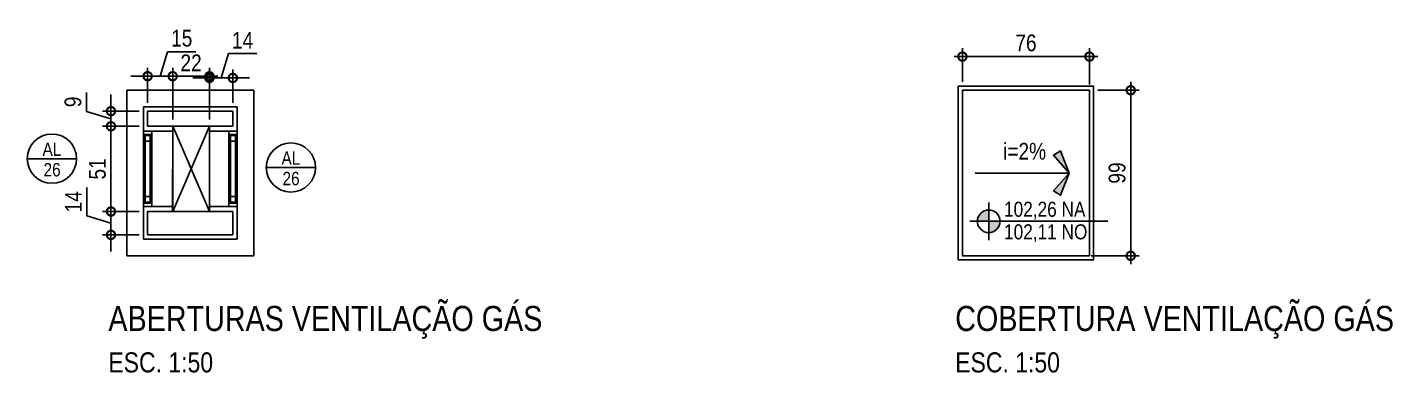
# Model space of a CAD drawing. Header units: metres. Extents: x -38 to 570, y -75 to 184.
# Drawn here: x -5.89 to 2.28, y -56.07 to -54.01 of the extents above; entities that cross this region are included whole.
import ezdxf
from ezdxf.enums import TextEntityAlignment as Align

# ---------------------------------------------------------------- set-up
doc = ezdxf.new("R2010")
doc.units = ezdxf.units.M
doc.linetypes.add('DASHEDX2', pattern=[1.5, 1, -0.5])
for name, color, linetype in [('ARQ-ALV ACAB', 4, 'Continuous'), ('ARQ-ALV OSSO', 5, 'Continuous'), ('ARQ-AUX', 7, 'Continuous'), ('ARQ-AUX1', 1, 'Continuous'), ('ARQ-AUX2', 2, 'Continuous'), ('ARQ-CAX @ 1', 1, 'Continuous'), ('ARQ-DIM', 2, 'Continuous'), ('ARQ-PRJ', 7, 'DASHEDX2'), ('ARQ-SIM', 1, 'Continuous'), ('ARQ-TXT', 2, 'Continuous')]:
    doc.layers.add(name, color=color, linetype=linetype)
doc.styles.add('Adesa', font='ARIALN.TTF')
doc.dimstyles.new('ADESA 1-0050', dxfattribs={"dimtxt": 0.1, "dimasz": 0.1, "dimexe": 0.05, "dimexo": 0.05, "dimgap": 0.03, "dimtad": 1, "dimdec": 1, "dimlfac": 100, "dimzin": 12, "dimtxsty": 'Adesa', "dimblk": 'DOTSMALL', "dimcen": 1, "dimdle": 0.05, "dimclrd": 1, "dimclre": 1, "dimclrt": 256, "dimazin": 3, "dimtm": 1e-09, "dimtfac": 1, "dimtdec": 1, "dimtmove": 1, "dimatfit": 0, "dimldrblk": 'DOTSMALL', "dimfxl": 0.8, "dimtvp": 2, "dimtolj": 1, "dimtzin": 0, "dimarcsym": 0})

# ---------------------------------------------------------------- blocks, each defined once
blk = doc.blocks.new('*U822')
at = {"color": 0, "linetype": 'ByBlock', "ltscale": 0.5}
for points in [[(0.02, -0.045), (0.02, -0.045), (0.02, -0.045), (0.02, -0.045), (0.02, -0.045), (0.02, -0.045), (0.02, -0.045), (0.02, -0.045), (0.02, -0.045), (0.03, -0.045), (0.03, -0.05), (0, -0.05), (0, 0), (0.03, 0), (0.03, -0.005), (0.02, -0.005), (0.02, -0.045)], [(0.43, -0.045), (0.43, -0.045), (0.43, -0.045), (0.43, -0.045), (0.43, -0.045), (0.43, -0.045), (0.43, -0.045), (0.43, -0.045), (0.43, -0.045), (0.42, -0.045), (0.42, -0.05), (0.45, -0.05), (0.45, 0), (0.42, 0), (0.42, -0.005), (0.43, -0.005), (0.43, -0.045)], [(0.025, -0.01), (0.06, -0.01), (0.06, -0.04), (0.025, -0.04)], [(0.425, -0.01), (0.39, -0.01), (0.39, -0.04), (0.425, -0.04)]]:
    blk.add_lwpolyline(points, close=True, dxfattribs=at)
at = {"color": 8, "linetype": 'ByBlock', "ltscale": 0.5}
for points in [[(0.42, 0), (0.03, 0)], [(0.42, -0.05), (0.03, -0.05)]]:
    blk.add_lwpolyline(points, dxfattribs=at)
at = {"color": 7, "linetype": 'ByBlock', "ltscale": 0.5}
blk.add_lwpolyline([(0.39, -0.01), (0.39, -0.04), (0.06, -0.04), (0.06, -0.01)], close=True, dxfattribs=at)
blk = doc.blocks.new('*U820')
at = {"color": 0, "linetype": 'ByBlock', "ltscale": 0.5}
for points in [[(0.02, -0.045), (0.02, -0.045), (0.02, -0.045), (0.02, -0.045), (0.02, -0.045), (0.02, -0.045), (0.02, -0.045), (0.02, -0.045), (0.02, -0.045), (0.03, -0.045), (0.03, -0.05), (0, -0.05), (0, 0), (0.03, 0), (0.03, -0.005), (0.02, -0.005), (0.02, -0.045)], [(0.43, -0.045), (0.43, -0.045), (0.43, -0.045), (0.43, -0.045), (0.43, -0.045), (0.43, -0.045), (0.43, -0.045), (0.43, -0.045), (0.43, -0.045), (0.42, -0.045), (0.42, -0.05), (0.45, -0.05), (0.45, 0), (0.42, 0), (0.42, -0.005), (0.43, -0.005), (0.43, -0.045)], [(0.025, -0.01), (0.06, -0.01), (0.06, -0.04), (0.025, -0.04)], [(0.425, -0.01), (0.39, -0.01), (0.39, -0.04), (0.425, -0.04)]]:
    blk.add_lwpolyline(points, close=True, dxfattribs=at)
at = {"color": 8, "linetype": 'ByBlock', "ltscale": 0.5}
for points in [[(0.42, 0), (0.03, 0)], [(0.42, -0.05), (0.03, -0.05)]]:
    blk.add_lwpolyline(points, dxfattribs=at)
at = {"color": 7, "linetype": 'ByBlock', "ltscale": 0.5}
blk.add_lwpolyline([(0.39, -0.01), (0.39, -0.04), (0.06, -0.04), (0.06, -0.01)], close=True, dxfattribs=at)
blk = doc.blocks.new('COBERTURA')
at = {"layer": 'ARQ-ALV ACAB'}
for p, q in [((-5.195, -54.4847, 0), (-4.635, -54.4847, 0)), ((-5.195, -55.2752, 0), (-4.635, -55.2752, 0))]:
    blk.add_line(p, q, dxfattribs=at)
at = {"layer": 'ARQ-ALV ACAB', "elevation": 0}
blk.add_lwpolyline([(-0.32, -54.3597), (0.49, -54.3597), (0.49, -55.4002), (-0.32, -55.4002)], close=True, dxfattribs=at)
for points in [[(-5.195, -54.6303), (-5.195, -54.4847)], [(-4.635, -54.6303), (-4.635, -54.4847)], [(-5.02, -54.5997), (-5.02, -54.6303), (-5.195, -54.6303)], [(-4.8, -54.5997), (-4.8, -54.6303), (-4.635, -54.6303)], [(-5.02, -55.1103), (-5.02, -55.0803), (-5.195, -55.0803)], [(-5.195, -55.0803), (-5.195, -55.2752)], [(-4.8, -55.1103), (-4.8, -55.0803), (-4.635, -55.0803)], [(-4.635, -55.2752), (-4.635, -55.0803)]]:
    blk.add_lwpolyline(points, dxfattribs=at)
at = {"layer": 'ARQ-ALV OSSO'}
for p, q in [((-5.17, -54.5097, 0), (-4.66, -54.5097, 0)), ((-5.17, -54.5105, 0), (-4.6598, -54.5097)), ((-5.02, -54.5103, 0), (-4.6598, -54.5097)), ((-5.17, -54.5997, 0), (-4.66, -54.5997, 0)), ((-5.17, -54.5997, 0), (-4.8, -54.5997, 0)), ((-5.0199, -54.6003, 0), (-5.0202, -55.1103, 0)), ((-5.0199, -54.6003, 0), (-4.7998, -54.6, 0)), ((-4.6598, -54.5997), (-4.6597, -54.5997)), ((-5.17, -55.1102, 0), (-4.66, -55.1102, 0)), ((-4.66, -55.1103, 0), (-5.17, -55.1103, 0)), ((-5.1702, -55.1604, 0), (-5.17, -55.1604, 0)), ((-5.17, -55.2504, 0), (-4.6598, -55.2496, 0)), ((-5.17, -55.2504, 0), (-4.6598, -55.2496, 0)), ((-5.17, -55.2502, 0), (-4.66, -55.2502, 0))]:
    blk.add_line(p, q, dxfattribs=at)
at = {"layer": 'ARQ-ALV OSSO', "elevation": 0}
for points in [[(-5.17, -54.5097), (-5.17, -54.5997)], [(-4.66, -54.5997), (-4.66, -54.5097)], [(-4.8, -54.5997), (-4.8, -54.5997)], [(-4.8, -55.1103), (-4.8, -55.1102)], [(-4.66, -55.2502), (-4.66, -55.1102)]]:
    blk.add_lwpolyline(points, dxfattribs=at)
at = {"layer": 'ARQ-ALV OSSO'}
for points in [[(-4.7998, -55.1103), (-4.7998, -54.5997)], [(-4.7998, -55.1097), (-4.7998, -54.6097)], [(-5.17, -55.1103), (-5.17, -55.2502)]]:
    blk.add_lwpolyline(points, dxfattribs=at)
at = {"layer": 'ARQ-AUX'}
for p, q in [((-5.02, -54.5997, 0), (-5.02, -55.1103, 0)), ((-4.8, -54.5997, 0), (-4.8, -55.1103, 0))]:
    blk.add_line(p, q, dxfattribs=at)
at = {"layer": 'ARQ-AUX1', "elevation": 0}
for points in [[(-5.02, -54.5997), (-4.8, -55.1103)], [(-5.02, -55.1103), (-4.8, -54.5997)]]:
    blk.add_lwpolyline(points, dxfattribs=at)
at = {"layer": 'ARQ-AUX2', "elevation": 0}
blk.add_lwpolyline([(-0.295, -54.3847), (0.465, -54.3847), (0.465, -55.3752), (-0.295, -55.3752)], close=True, dxfattribs=at)
at = {"layer": 'ARQ-PRJ', "elevation": 0}
blk.add_lwpolyline([(-5.295, -54.3847), (-4.535, -54.3847), (-4.535, -55.3752), (-5.295, -55.3752)], close=True, dxfattribs=at)
at = {"layer": 'ARQ-CAX @ 1', "xscale": -1, "rotation": 270}
blk.add_blockref('*U822', (-5.145, -55.0803, 0), dxfattribs=at)
at = {"layer": 'ARQ-CAX @ 1', "rotation": 90.00000000000001}
blk.add_blockref('*U820', (-4.685, -55.0803, 0), dxfattribs=at)
blk = doc.blocks.new('TIPO COTA$0$Chamada_planta')
at = {"layer": 'ARQ-SIM'}
blk.add_line((-0.983, 0), (0.983, 0), dxfattribs=at)
blk.add_circle((0, 0), 0.983, dxfattribs=at)
at = {"layer": 'ARQ-SIM', "color": 2, "style": 'Adesa'}
for tag, p in [('NUMERO', (0, 0.234)), ('C.D.', (0, -0.272))]:
    blk.add_attdef(tag, text='', height=0.5, dxfattribs=at).set_placement(p, align=Align.MIDDLE_CENTER)
blk = doc.blocks.new('_DotSmall')
at = {"color": 0, "linetype": 'ByBlock', "const_width": 0.5}
blk.add_lwpolyline([(-0.0625, 0, 1), (0.0625, 0, 1)], format="xyb", close=True, dxfattribs=at)
blk = doc.blocks.new('*D352')
at = {"layer": 'ARQ-DIM', "color": 1, "lineweight": -2, "transparency": 16777216}
for p, q in [((-5.07, -54.3008), (-4.75, -54.3008)), ((-5.02, -54.5603), (-5.02, -54.2508)), ((-4.8, -54.5603), (-4.8, -54.2508))]:
    blk.add_line(p, q, dxfattribs=at)
at = {"layer": 'Defpoints', "color": 0, "transparency": 16777216}
for p in [(-4.8, -54.3008), (-5.02, -54.6103, 0), (-4.8, -54.6103, 0)]:
    blk.add_point(p, dxfattribs=at)
at = {"layer": 'ARQ-DIM', "color": 1, "lineweight": -2, "transparency": 16777216, "xscale": 0.1, "yscale": 0.1, "zscale": 0.1, "rotation": 180}
blk.add_blockref('_DotSmall', (-5.02, -54.3008), dxfattribs=at)
at = {"layer": 'ARQ-DIM', "color": 1, "lineweight": -2, "transparency": 16777216, "xscale": 0.1, "yscale": 0.1, "zscale": 0.1}
blk.add_blockref('_DotSmall', (-4.8, -54.3008), dxfattribs=at)
at = {"layer": 'ARQ-DIM', "transparency": 16777216, "insert": (-4.91, -54.2206), "char_height": 0.1, "attachment_point": 5, "style": 'Adesa'}
blk.add_mtext('\\A1;22', dxfattribs=at)
blk = doc.blocks.new('*D353')
at = {"layer": 'ARQ-DIM', "color": 1, "lineweight": -2, "transparency": 16777216}
for p, q in [((-4.73, -54.3109), (-4.6864, -54.1657)), ((-4.6864, -54.1657), (-4.517, -54.1657)), ((-4.8, -54.3109), (-4.9, -54.3109)), ((-4.8, -54.4203), (-4.8, -54.2609)), ((-4.66, -54.3109), (-4.8, -54.3109)), ((-4.66, -54.3109), (-4.8, -54.3109)), ((-4.66, -54.4597), (-4.66, -54.2609)), ((-4.66, -54.3109), (-4.56, -54.3109))]:
    blk.add_line(p, q, dxfattribs=at)
at = {"layer": 'Defpoints', "color": 0, "transparency": 16777216}
for p in [(-4.8, -54.3109), (-4.8, -54.4703), (-4.66, -54.5097, 0)]:
    blk.add_point(p, dxfattribs=at)
at = {"layer": 'ARQ-DIM', "color": 1, "lineweight": -2, "transparency": 16777216, "xscale": 0.1, "yscale": 0.1, "zscale": 0.1}
blk.add_blockref('_DotSmall', (-4.8, -54.3109), dxfattribs=at)
at = {"layer": 'ARQ-DIM', "color": 1, "lineweight": -2, "transparency": 16777216, "xscale": 0.1, "yscale": 0.1, "zscale": 0.1, "rotation": 180}
blk.add_blockref('_DotSmall', (-4.66, -54.3109), dxfattribs=at)
at = {"layer": 'ARQ-DIM', "transparency": 16777216, "insert": (-4.6017, -54.0854), "char_height": 0.1, "attachment_point": 5, "style": 'Adesa'}
blk.add_mtext('\\A1;14', dxfattribs=at)
blk = doc.blocks.new('*D354')
at = {"layer": 'ARQ-DIM', "color": 1, "lineweight": -2, "transparency": 16777216}
for p, q in [((-5.095, -54.3008), (-5.0512, -54.1547)), ((-5.0512, -54.1547), (-4.8808, -54.1547)), ((-5.17, -54.3008), (-5.27, -54.3008)), ((-5.17, -54.4597), (-5.17, -54.2508)), ((-5.17, -54.3008), (-5.02, -54.3008)), ((-5.17, -54.3008), (-5.02, -54.3008)), ((-5.02, -54.4203), (-5.02, -54.2508)), ((-5.02, -54.3008), (-4.92, -54.3008))]:
    blk.add_line(p, q, dxfattribs=at)
at = {"layer": 'Defpoints', "color": 0, "transparency": 16777216}
for p in [(-5.02, -54.3008), (-5.02, -54.4703), (-5.17, -54.5097, 0)]:
    blk.add_point(p, dxfattribs=at)
at = {"layer": 'ARQ-DIM', "color": 1, "lineweight": -2, "transparency": 16777216, "xscale": 0.1, "yscale": 0.1, "zscale": 0.1}
blk.add_blockref('_DotSmall', (-5.17, -54.3008), dxfattribs=at)
at = {"layer": 'ARQ-DIM', "color": 1, "lineweight": -2, "transparency": 16777216, "xscale": 0.1, "yscale": 0.1, "zscale": 0.1, "rotation": 180}
blk.add_blockref('_DotSmall', (-5.02, -54.3008), dxfattribs=at)
at = {"layer": 'ARQ-DIM', "transparency": 16777216, "insert": (-4.966, -54.0737), "char_height": 0.1, "attachment_point": 5, "style": 'Adesa'}
blk.add_mtext('\\A1;15', dxfattribs=at)
blk = doc.blocks.new('*D355')
at = {"layer": 'ARQ-DIM', "color": 1, "lineweight": -2, "transparency": 16777216}
for p, q in [((-5.5352, -54.5112), (-5.5352, -54.3972)), ((-5.3891, -54.5097), (-5.3891, -54.4097)), ((-5.3891, -54.555), (-5.5352, -54.5112)), ((-5.22, -54.5097), (-5.4391, -54.5097)), ((-5.3891, -54.6003), (-5.3891, -54.5097)), ((-5.3891, -54.6003), (-5.3891, -54.5097)), ((-5.22, -54.6003), (-5.4391, -54.6003)), ((-5.3891, -54.6003), (-5.3891, -54.7003))]:
    blk.add_line(p, q, dxfattribs=at)
at = {"layer": 'Defpoints', "color": 0, "transparency": 16777216}
for p in [(-5.3891, -54.5097), (-5.17, -54.5097, 0), (-5.17, -54.6003, 0)]:
    blk.add_point(p, dxfattribs=at)
at = {"layer": 'ARQ-DIM', "color": 1, "lineweight": -2, "transparency": 16777216, "xscale": 0.1, "yscale": 0.1, "zscale": 0.1}
for p, rotation in [((-5.3891, -54.5097), 270), ((-5.3891, -54.6003), 90)]:
    blk.add_blockref('_DotSmall', p, dxfattribs=dict(at, rotation=rotation))
at = {"layer": 'ARQ-DIM', "transparency": 16777216, "insert": (-5.6162, -54.4542), "char_height": 0.1, "attachment_point": 5, "rotation": 90, "style": 'Adesa'}
blk.add_mtext('\\A1;9', dxfattribs=at)
blk = doc.blocks.new('*D356')
at = {"layer": 'ARQ-DIM', "color": 1, "lineweight": -2, "transparency": 16777216}
for p, q in [((-5.3891, -54.5503), (-5.3891, -55.1603)), ((-5.22, -54.6003), (-5.4391, -54.6003)), ((-5.22, -55.1103), (-5.4391, -55.1103))]:
    blk.add_line(p, q, dxfattribs=at)
at = {"layer": 'Defpoints', "color": 0, "transparency": 16777216}
for p in [(-5.17, -54.6003, 0), (-5.3891, -55.1103), (-5.17, -55.1103)]:
    blk.add_point(p, dxfattribs=at)
at = {"layer": 'ARQ-DIM', "color": 1, "lineweight": -2, "transparency": 16777216, "xscale": 0.1, "yscale": 0.1, "zscale": 0.1}
for p, rotation in [((-5.3891, -54.6003), 90), ((-5.3891, -55.1103), 270)]:
    blk.add_blockref('_DotSmall', p, dxfattribs=dict(at, rotation=rotation))
at = {"layer": 'ARQ-DIM', "transparency": 16777216, "insert": (-5.4702, -54.8553), "char_height": 0.1, "attachment_point": 5, "rotation": 90, "style": 'Adesa'}
blk.add_mtext('\\A1;51', dxfattribs=at)
blk = doc.blocks.new('*D357')
at = {"layer": 'ARQ-DIM', "color": 1, "lineweight": -2, "transparency": 16777216}
for p, q in [((-5.5343, -55.1367), (-5.5343, -54.9672)), ((-5.3891, -55.1103), (-5.3891, -55.0103)), ((-5.3891, -55.1802), (-5.5343, -55.1367)), ((-5.22, -55.1103), (-5.4391, -55.1103)), ((-5.3891, -55.1103), (-5.3891, -55.2502)), ((-5.3891, -55.1103), (-5.3891, -55.2502)), ((-5.22, -55.2502), (-5.4391, -55.2502)), ((-5.3891, -55.2502), (-5.3891, -55.3502))]:
    blk.add_line(p, q, dxfattribs=at)
at = {"layer": 'Defpoints', "color": 0, "transparency": 16777216}
for p in [(-5.17, -55.1103), (-5.3891, -55.2502), (-5.17, -55.2502, 0)]:
    blk.add_point(p, dxfattribs=at)
at = {"layer": 'ARQ-DIM', "color": 1, "lineweight": -2, "transparency": 16777216, "xscale": 0.1, "yscale": 0.1, "zscale": 0.1}
for p, rotation in [((-5.3891, -55.1103), 270), ((-5.3891, -55.2502), 90)]:
    blk.add_blockref('_DotSmall', p, dxfattribs=dict(at, rotation=rotation))
at = {"layer": 'ARQ-DIM', "transparency": 16777216, "insert": (-5.6145, -55.0519), "char_height": 0.1, "attachment_point": 5, "rotation": 90, "style": 'Adesa'}
blk.add_mtext('\\A1;14', dxfattribs=at)
blk = doc.blocks.new('*D358')
at = {"layer": 'ARQ-DIM', "color": 1, "lineweight": -2, "transparency": 16777216}
for p, q in [((-0.295, -54.3347), (-0.295, -54.133)), ((0.465, -54.3506), (0.465, -54.133)), ((-0.345, -54.183), (0.515, -54.183))]:
    blk.add_line(p, q, dxfattribs=at)
at = {"layer": 'Defpoints', "color": 0, "transparency": 16777216}
for p in [(0.465, -54.183), (-0.295, -54.3847, 0), (0.465, -54.4006, 0)]:
    blk.add_point(p, dxfattribs=at)
at = {"layer": 'ARQ-DIM', "color": 1, "lineweight": -2, "transparency": 16777216, "xscale": 0.1, "yscale": 0.1, "zscale": 0.1, "rotation": 180}
blk.add_blockref('_DotSmall', (-0.295, -54.183), dxfattribs=at)
at = {"layer": 'ARQ-DIM', "color": 1, "lineweight": -2, "transparency": 16777216, "xscale": 0.1, "yscale": 0.1, "zscale": 0.1}
blk.add_blockref('_DotSmall', (0.465, -54.183), dxfattribs=at)
at = {"layer": 'ARQ-DIM', "transparency": 16777216, "insert": (0.085, -54.1019), "char_height": 0.1, "attachment_point": 5, "style": 'Adesa'}
blk.add_mtext('\\A1;76', dxfattribs=at)
blk = doc.blocks.new('*D359')
at = {"layer": 'ARQ-DIM', "color": 1, "lineweight": -2, "transparency": 16777216}
for p, q in [((0.515, -54.3847), (0.7617, -54.3847)), ((0.7117, -54.3347), (0.7117, -55.4252)), ((0.475, -55.3752), (0.7617, -55.3752))]:
    blk.add_line(p, q, dxfattribs=at)
at = {"layer": 'Defpoints', "color": 0, "transparency": 16777216}
for p in [(0.465, -54.3847, 0), (0.425, -55.3752, 0), (0.7117, -55.3752)]:
    blk.add_point(p, dxfattribs=at)
at = {"layer": 'ARQ-DIM', "color": 1, "lineweight": -2, "transparency": 16777216, "xscale": 0.1, "yscale": 0.1, "zscale": 0.1}
for p, rotation in [((0.7117, -54.3847), 90), ((0.7117, -55.3752), 270)]:
    blk.add_blockref('_DotSmall', p, dxfattribs=dict(at, rotation=rotation))
at = {"layer": 'ARQ-DIM', "transparency": 16777216, "insert": (0.6306, -54.88), "char_height": 0.1, "attachment_point": 5, "rotation": 90, "style": 'Adesa'}
blk.add_mtext('\\A1;99', dxfattribs=at)
blk = doc.blocks.new('ADESA-IND')
h = blk.add_hatch(color=256)
h.paths.add_polyline_path([(0.177, 0), (0.319, 0.125), (0.354, 0.068)])
h.paths.add_polyline_path([(0.177, 0), (0.034, 0.125), (0, 0.068)])
for points in [[(0.177, 0), (0.034, 0.125), (0, 0.068)], [(0.177, 0), (0.319, 0.125), (0.354, 0.068)]]:
    blk.add_lwpolyline(points, close=True)
blk = doc.blocks.new('NipAcOs')
at = {"layer": 'ARQ-SIM'}
h = blk.add_hatch(color=256, dxfattribs=at)
h.dxf.hatch_style = 1
h.paths.add_polyline_path([(0, 0.15, 0.414214), (-0.15, 0), (0, 0)])
h.paths.add_polyline_path([(0.15, 0), (0, 0), (0, -0.15, 0.414214)])
for p, q in [((0, -0.25), (0, 0.25)), ((-0.25, 0), (0.15, 0)), ((0.15, 0), (1.583, 0))]:
    blk.add_line(p, q, dxfattribs=at)
blk.add_circle((0, 0), 0.15, dxfattribs=at)
at = {"style": 'Adesa'}
for p in [(0.204, 0.06), (0.204, -0.24)]:
    blk.add_attdef('000,00', p, '', height=0.2, dxfattribs=at)

msp = doc.modelspace()

# ---------------------------------------------------------------- linework, layer by layer
at = {"layer": 'ARQ-AUX1'}
msp.add_line((-0.2189, -54.8805, 0), (0.343, -54.8805, 0), dxfattribs=at)

# ---------------------------------------------------------------- block references
at = {"layer": 'ARQ-DIM'}
msp.add_blockref('COBERTURA', (0, 0), dxfattribs=at)
at = {"layer": 'ARQ-SIM'}
ref = msp.add_blockref('TIPO COTA$0$Chamada_planta', (-5.7424, -54.7942, 0), dxfattribs=dict(at, xscale=0.15, yscale=0.15, zscale=0.15))
ref.add_attrib('NUMERO', 'AL', dxfattribs={"color": 2, "height": 0.08, "style": 'Adesa'}).set_placement((-5.7424, -54.7379, 0), align=Align.MIDDLE_CENTER)
ref.add_attrib('C.D.', '26', dxfattribs={"color": 2, "height": 0.08, "style": 'Adesa'}).set_placement((-5.7415, -54.8603, 0), align=Align.MIDDLE_CENTER)
ref = msp.add_blockref('TIPO COTA$0$Chamada_planta', (-4.3127, -54.847, 0), dxfattribs=dict(at, xscale=0.15, yscale=0.15, zscale=0.15))
ref.add_attrib('NUMERO', 'AL', dxfattribs={"color": 2, "height": 0.08, "style": 'Adesa'}).set_placement((-4.3127, -54.7906, 0), align=Align.MIDDLE_CENTER)
ref.add_attrib('C.D.', '26', dxfattribs={"color": 2, "height": 0.08, "style": 'Adesa'}).set_placement((-4.3118, -54.9131, 0), align=Align.MIDDLE_CENTER)
at = {"layer": 'ARQ-SIM', "xscale": 0.75, "yscale": 0.75, "zscale": 0.125, "rotation": 89.99999999999997}
msp.add_blockref('ADESA-IND', (0.343, -55.013, 0), dxfattribs=at)
at = {"layer": 'ARQ-SIM'}
ref = msp.add_blockref('NipAcOs', (-0.1379, -55.1689, 0), dxfattribs=dict(at, xscale=0.45, yscale=0.45, zscale=0.45))
ref.add_attrib('000,00', '102,11 NO', (-0.0461, -55.2769, 0), dxfattribs={"layer": '0', "color": 2, "height": 0.09, "style": 'Adesa'})
ref.add_attrib('000,00', '102,26 NA', (-0.0461, -55.1419, 0), dxfattribs={"layer": '0', "color": 2, "height": 0.09, "style": 'Adesa'})

# ---------------------------------------------------------------- texts
at = {"layer": 'ARQ-TXT', "style": 'Adesa'}
msp.add_text('i=2%%%', height=0.1, dxfattribs=at).set_placement((-0.0522, -54.7997, 0.1142))
at = {"layer": 'ARQ-TXT', "ltscale": 0.5, "style": 'Adesa'}
for s, height, p in [('ABERTURAS VENTILAÇÃO GÁS', 0.15, (-5.4048, -55.8252)), ('COBERTURA VENTILAÇÃO GÁS', 0.15, (-0.3382, -55.8252)), ('ESC. 1:50', 0.12, (-5.4048, -56.073)), ('ESC. 1:50', 0.12, (-0.3382, -56.073))]:
    msp.add_text(s, height=height, dxfattribs=at).set_placement(p)

# ---------------------------------------------------------------- dimensions: what is measured, and where the dimension line sits
at = {"layer": 'ARQ-DIM'}
for base, p1, p2, picture, middle in [((-5.02, -54.3008), (-5.17, -54.5097, 0), (-5.02, -54.4703), '*D354', (-5.0212, -54.0737)), ((-4.8, -54.3109), (-4.66, -54.5097, 0), (-4.8, -54.4703), '*D353', (-4.6564, -54.0854)), ((0.465, -54.183), (-0.295, -54.3847, 0), (0.465, -54.4006, 0), '*D358', (0.085, -54.1019)), ((-4.8, -54.3008), (-5.02, -54.6103, 0), (-4.8, -54.6103, 0), '*D352', (-4.91, -54.2206))]:
    dim = msp.add_linear_dim(base=base, p1=p1, p2=p2, dimstyle='ADESA 1-0050', dxfattribs=at)
    dim.commit()
    dim.dimension.update_dxf_attribs({"geometry": picture, "text_midpoint": middle})
dim = msp.add_linear_dim(base=(-5.3891, -54.5097), p1=(-5.17, -54.6003, 0), p2=(-5.17, -54.5097, 0), angle=90, dimstyle='ADESA 1-0050', override={"dimdec": 0}, dxfattribs=at)
dim.commit()
dim.dimension.update_dxf_attribs({"geometry": '*D355', "text_midpoint": (-5.6162, -54.4812)})
for base, p1, p2, picture, middle in [((0.71165, -55.37517), (0.46499, -54.38473, -0.00001), (0.42501, -55.37517, -0.00001), '*D359', (0.63059, -54.87995)), ((-5.3891, -55.1103), (-5.17, -54.6003, 0), (-5.17, -55.1103), '*D356', (-5.4702, -54.8553)), ((-5.3891, -55.2502), (-5.17, -55.1103), (-5.17, -55.2502, 0), '*D357', (-5.6145, -55.1067))]:
    dim = msp.add_linear_dim(base=base, p1=p1, p2=p2, angle=90, dimstyle='ADESA 1-0050', dxfattribs=at)
    dim.commit()
    dim.dimension.update_dxf_attribs({"geometry": picture, "text_midpoint": middle})

doc.saveas('drawing.dxf')
